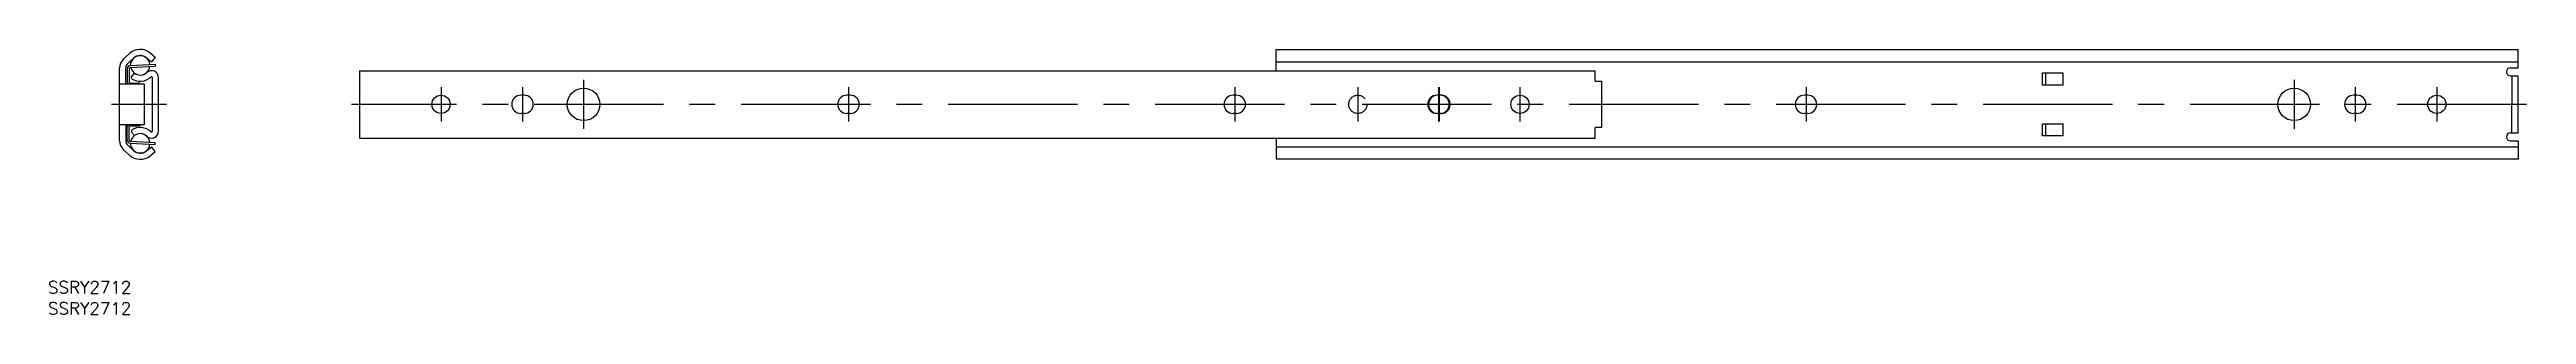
# Model space of a CAD drawing. Extents: x -17 to 591, y -52 to 14.
import ezdxf

# ---------------------------------------------------------------- set-up
doc = ezdxf.new("R2010")
doc.units = 0
doc.linetypes.add('CENTER', pattern=[50.8, 31.75, -6.35, 6.35, -6.35])
doc.linetypes.add('DASHED', pattern=[19.05, 12.7, -6.35])
doc.layers.get('0').update_dxf_attribs({"linetype": 'CONTINUOUS'})
doc.layers.add('CENTER', color=1, linetype='CENTER')
doc.styles.get("Standard").update_dxf_attribs({"font": 'txt.shx', "height": 3, "bigfont": 'bigfont.shx'})

# ---------------------------------------------------------------- blocks, each defined once
blk = doc.blocks.new('*U2')
at = {"color": 7, "linetype": 'CONTINUOUS'}
blk.add_text('SSRY2712', height=3, dxfattribs=at).set_placement((-17.58, -51.68))
blk = doc.blocks.new('*U3')
at = {"color": 7, "linetype": 'CONTINUOUS'}
blk.add_text('SSRY2712', height=3, dxfattribs=at).set_placement((-17.58, -46.49))

msp = doc.modelspace()

# ---------------------------------------------------------------- linework, layer by layer
at = {"color": 7, "linetype": 'CONTINUOUS'}
for p, q in [((2.38, 12.45), (0.9, 11.07)), ((7.51, 12.63), (8.76, 11.62)), ((283.88, 13.5), (588.68, 13.5)), ((283.88, 8.28), (283.88, 13.5)), ((588.68, 9), (588.68, 13.5)), ((0, -9), (0, 9)), ((1.5, 5), (1.5, 9)), ((1.85, 8.77), (1.85, 5.55)), ((3.4, 11.35), (1.92, 9.97)), ((2.35, 8.77), (2.35, 5.55)), ((2.61, 9.57), (8.73, 9.89)), ((2.63, 9.07), (8.75, 9.39)), ((2.95, 6.8), (3.62, 7.68)), ((2.95, 6.32), (2.95, 6.8)), ((6.57, 11.46), (7.82, 10.45)), ((8.76, 11.62), (7.82, 10.45)), ((8.05, -6.57), (8.05, 6.57)), ((8.73, 9.89), (8.75, 9.39)), ((9.55, -6.52), (9.55, 6.52)), ((58.88, 8.28), (58.88, -8.28)), ((58.88, 8.28), (362.13, 8.28)), ((283.88, 10.45), (588.68, 10.45)), ((362.13, 5.7), (362.13, 8.28)), ((471.88, 7.75), (476.88, 7.75)), ((471.88, 4.75), (471.88, 7.75)), ((472.64, 7.75), (472.64, 4.75)), ((476.88, 7.75), (476.88, 4.75)), ((586.75, 9), (588.68, 9)), ((586.75, 7), (588.68, 7)), ((587.13, 7), (587.13, 0)), ((588.68, -7), (588.68, 7)), ((6, 5), (0, 5)), ((2.65, 5.25), (4.55, 5.25)), ((6, 5), (6, -5)), ((99.28, 2.25), (98.48, 2.25)), ((179.28, 2.25), (178.48, 2.25)), ((274.08, 2.25), (273.28, 2.25)), ((324.08, 2.25), (323.28, 2.25)), ((362.13, 5.7), (363.68, 5.7)), ((363.68, 5.7), (363.68, -5.7)), ((414.28, 2.25), (413.48, 2.25)), ((476.88, 4.75), (471.88, 4.75)), ((549.08, 2.25), (548.28, 2.25)), ((587.13, -7), (587.13, 0)), ((6, -5), (0, -5)), ((1.5, -5), (1.5, -9)), ((1.85, -8.77), (1.85, -5.55)), ((2.35, -8.77), (2.35, -5.55)), ((2.65, -5.25), (4.55, -5.25)), ((99.28, -2.25), (98.48, -2.25)), ((179.28, -2.25), (178.48, -2.25)), ((274.08, -2.25), (273.28, -2.25)), ((324.08, -2.25), (323.28, -2.25)), ((362.13, -8.28), (362.13, -5.7)), ((363.68, -5.7), (362.13, -5.7)), ((414.28, -2.25), (413.48, -2.25)), ((471.88, -4.75), (476.88, -4.75)), ((471.88, -7.75), (471.88, -4.75)), ((472.64, -4.75), (472.64, -7.75)), ((476.88, -4.75), (476.88, -7.75)), ((549.08, -2.25), (548.28, -2.25)), ((2.38, -12.45), (0.9, -11.07)), ((3.4, -11.35), (1.92, -9.97)), ((2.61, -9.57), (8.73, -9.89)), ((2.63, -9.07), (8.75, -9.39)), ((2.95, -6.32), (2.95, -6.8)), ((2.95, -6.8), (3.62, -7.68)), ((6.57, -11.46), (7.82, -10.45)), ((7.51, -12.63), (8.76, -11.62)), ((8.76, -11.62), (7.82, -10.45)), ((8.73, -9.89), (8.75, -9.39)), ((58.88, -8.28), (362.13, -8.28)), ((283.88, -8.28), (283.88, -13.5)), ((283.88, -10.45), (588.68, -10.45)), ((476.88, -7.75), (471.88, -7.75)), ((586.75, -7), (588.68, -7)), ((586.75, -9), (588.68, -9)), ((588.68, -9), (588.68, -13.5)), ((588.68, -13.5), (283.88, -13.5))]:
    msp.add_line(p, q, dxfattribs=at)
at = {"color": 3, "linetype": 'DASHED'}
for p, q in [((324.28, 2.25), (323.48, 2.25)), ((324.28, -2.25), (323.48, -2.25))]:
    msp.add_line(p, q, dxfattribs=at)
at = {"color": 7, "linetype": 'CONTINUOUS'}
for centre, radius in [((78.88, 0), 2.25), ((113.88, 0), 4), ((343.68, 0), 2.25), ((533.68, 0), 4), ((568.68, 0), 2.25)]:
    msp.add_circle(centre, radius, dxfattribs=at)
at = {"color": 3, "linetype": 'DASHED'}
msp.add_circle((303.88, 0), 2.25, dxfattribs=at)
at = {"color": 7, "linetype": 'CONTINUOUS'}
for centre, radius, start, end in [((5.05, 9.58), 3.92, 51.00021, 132.99973), ((2.82, 9), 2.82, 132.99993, 180), ((2.82, 9), 1.32, 133.1022, 180), ((2.65, 8.77), 0.8, 93, 180), ((2.65, 8.77), 0.3, 93, 180), ((5.05, 9.58), 2.38, 5.81017, 180.18984), ((5.05, 9.58), 2.38, 192.26824, 353.73175), ((5.05, 9.58), 3.88, 237.28536, 312.59898), ((5.05, 9.58), 2.42, 51.00021, 132.99973), ((5.05, 9.58), 2.38, 233.00002, 312.09324), ((7.82, 6.56), 1.73, 358.95297, 133.03074), ((7.82, 6.56), 0.226, 2.85201, 130.57053), ((586.75, 8), 1, 90, 270), ((2.65, 5.55), 0.8, 180, 223.47743), ((2.65, 5.55), 0.3, 180, 270.00983), ((4.55, 4.45), 0.8, 43.35556, 90.00983), ((98.48, 0), 2.25, 90, 270), ((99.28, 0), 2.25, 270, 90), ((178.48, 0), 2.25, 90, 270), ((179.28, 0), 2.25, 270, 90), ((273.28, 0), 2.25, 90, 270), ((274.08, 0), 2.25, 270, 90), ((323.28, 0), 2.25, 90, 270), ((323.48, 0), 2.25, 90, 270), ((324.08, 0), 2.25, 270, 90), ((413.48, 0), 2.25, 90, 270), ((414.28, 0), 2.25, 270, 90), ((548.28, 0), 2.25, 90, 270), ((549.08, 0), 2.25, 270, 90), ((2.65, -5.55), 0.8, 136.52257, 180), ((2.65, -5.55), 0.3, 89.99017, 180), ((5.05, -9.58), 3.88, 47.40102, 122.71464), ((4.55, -4.45), 0.8, 269.99017, 316.64444), ((2.82, -9), 2.82, 180, 227.00007), ((2.82, -9), 1.32, 180, 226.8978), ((2.65, -8.77), 0.8, 180, 267), ((2.65, -8.77), 0.3, 180, 267), ((5.05, -9.58), 2.38, 179.81016, 354.18983), ((5.05, -9.58), 2.38, 6.26825, 167.73176), ((5.05, -9.58), 2.42, 227.00027, 308.99979), ((5.05, -9.58), 2.38, 47.90676, 126.99998), ((7.82, -6.56), 1.73, 226.96926, 1.04703), ((7.82, -6.56), 0.226, 229.42947, 357.14799), ((586.75, -8), 1, 90, 270), ((5.05, -9.58), 3.92, 227.00027, 308.99979)]:
    msp.add_arc(centre, radius, start, end, dxfattribs=at)
at = {"color": 3, "linetype": 'DASHED'}
msp.add_arc((324.28, 0), 2.25, 270, 90, dxfattribs=at)
at = {"layer": 'CENTER', "color": 1, "linetype": 'CENTER'}
for p, q in [((11.5, 0), (-2, 0)), ((590.68, 0), (56.88, 0)), ((78.88, 4.25), (78.88, -4.25)), ((98.88, 4.25), (98.88, -4.25)), ((113.88, 6), (113.88, -6)), ((178.88, 4.25), (178.88, -4.25)), ((273.68, 4.25), (273.68, -4.25)), ((303.88, 4.25), (303.88, -4.25)), ((323.68, 4.25), (323.68, -4.25)), ((323.88, 4.25), (323.88, -4.25)), ((343.68, 4.25), (343.68, -4.25)), ((413.88, 4.25), (413.88, -4.25)), ((533.68, 6), (533.68, -6)), ((548.68, 4.25), (548.68, -4.25)), ((568.68, 4.25), (568.68, -4.25))]:
    msp.add_line(p, q, dxfattribs=at)

# ---------------------------------------------------------------- block references
at = {"color": 7, "linetype": 'CONTINUOUS'}
for name in ['*U3', '*U2']:
    msp.add_blockref(name, (0, 0), dxfattribs=at)

doc.saveas('drawing.dxf')
